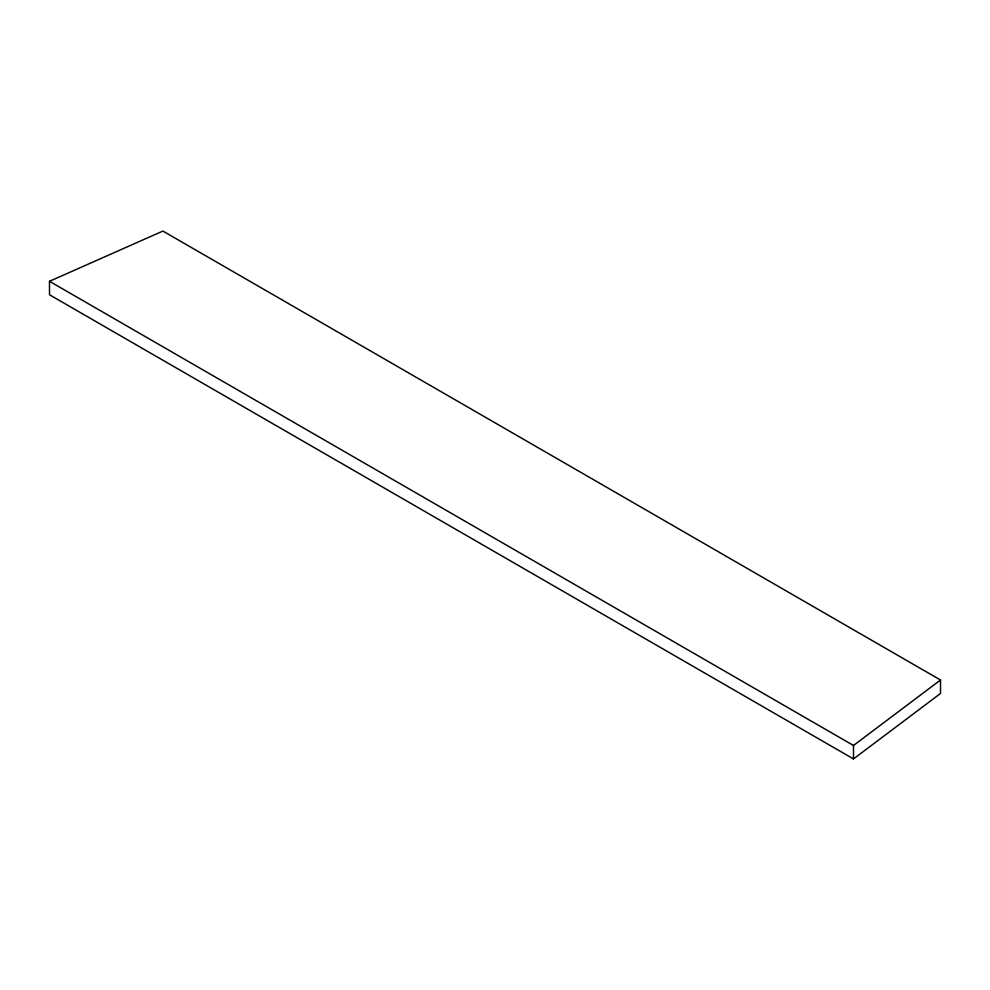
<?xml version="1.0" encoding="UTF-8"?>
<svg xmlns="http://www.w3.org/2000/svg" width="990" height="990" viewBox="0 0 990 990"><rect width="100%" height="100%" fill="white"/><g stroke="black" fill="none" stroke-linecap="round" stroke-linejoin="round"><path stroke-width="1.49" d="M853.491 758.934L853.491 745.482L940.5 680.006L162.892 231.066L49.5 281.296L49.5 294.76L853.491 758.934L940.5 693.47L940.5 680.006M49.5 281.296L853.491 745.482"/></g></svg>
